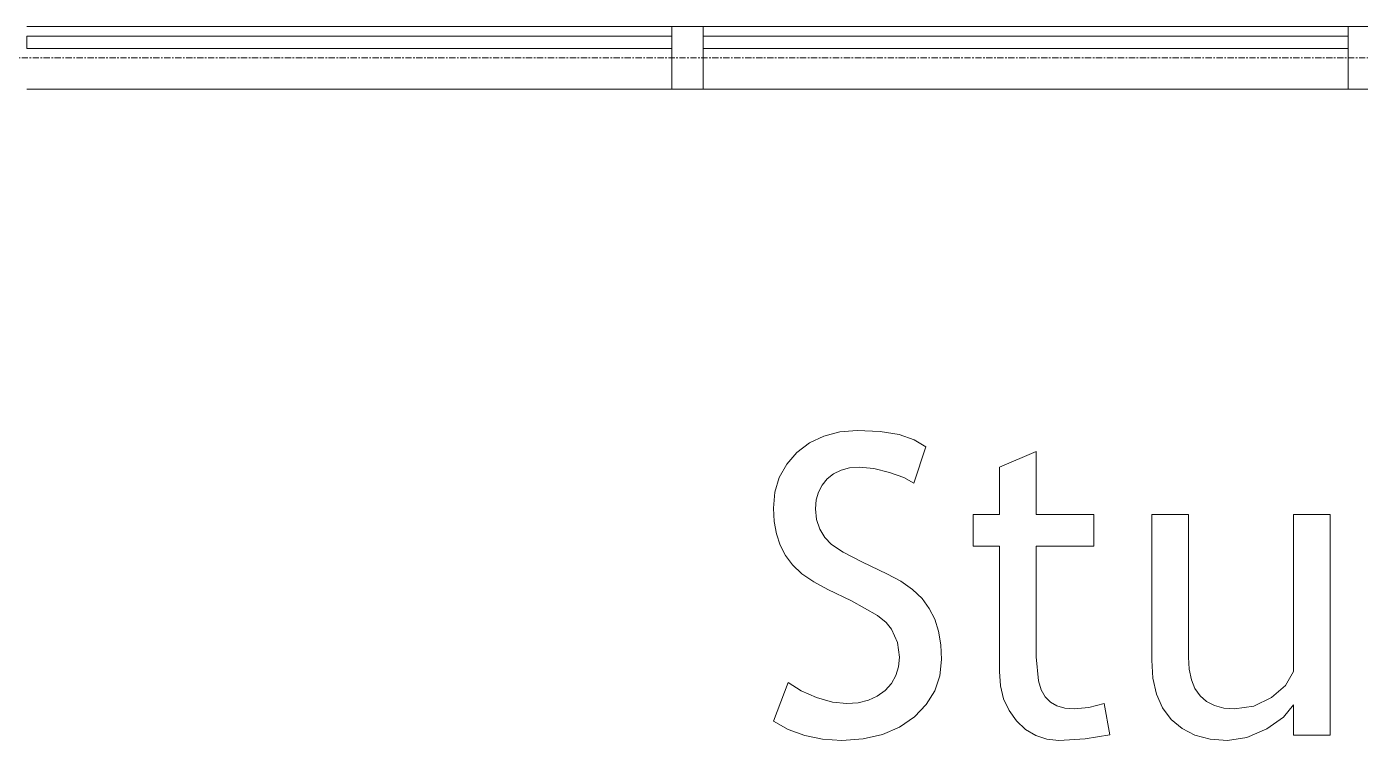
# Model space of a CAD drawing. Header units: inches. Extents: x -1714 to 6424, y -1550 to 970.
# Drawn here: x -413.6 to -307.1, y 612.7 to 669.7 of the extents above; entities that cross this region are included whole.
import ezdxf

# ---------------------------------------------------------------- set-up
doc = ezdxf.new("R2010")
doc.units = ezdxf.units.IN
doc.header["$MEASUREMENT"] = 0
doc.linetypes.add('Grid Line 1_2_', pattern=[0.875, 0.5, -0.125, 0.125, -0.125])
for name, color, linetype, lineweight in [('A-GENM', 13, 'Continuous', 9), ('A-GLAZ-CURT', 52, 'Continuous', 9), ('A-GLAZ-CWMG', 51, 'Continuous', 9), ('S-GRID', 1, 'Continuous', 9)]:
    doc.layers.add(name, color=color, linetype=linetype, lineweight=lineweight)

# ---------------------------------------------------------------- blocks, each defined once
blk = doc.blocks.new('System Panel - Glazed-1332336-L1 - Architectural')
at = {"layer": 'A-GLAZ-CURT', "lineweight": 13}
for p, q in [((25.75, 1.75), (-25.75, 1.75)), ((-25.75, 1.75), (-25.75, 0.75)), ((25.75, 0.75), (25.75, 1.75)), ((-25.75, 0.75), (25.75, 0.75))]:
    blk.add_line(p, q, dxfattribs=at)
blk = doc.blocks.new('System Panel - Glazed-1332247-L1 - Architectural')
at = {"layer": 'A-GLAZ-CURT', "lineweight": 13}
for p, q in [((25.75, 1.75), (-25.75, 1.75)), ((-25.75, 1.75), (-25.75, 0.75)), ((25.75, 0.75), (25.75, 1.75)), ((-25.75, 0.75), (25.75, 0.75))]:
    blk.add_line(p, q, dxfattribs=at)
blk = doc.blocks.new('Rectangular Mullion - 2_5_ x 5_ rectangular-1332245-L1 - Architectural')
at = {"layer": 'A-GLAZ-CWMG'}
for p, q in [((1292.65, -339.54), (1292.65, -288.04)), ((1297.65, -288.04), (1297.65, -339.54))]:
    blk.add_line(p, q, dxfattribs=at)
blk = doc.blocks.new('Rectangular Mullion - 2_5_ x 5_ rectangular-1332234-L1 - Architectural')
at = {"layer": 'A-GLAZ-CWMG', "lineweight": 20}
for p, q in [((-1.25, 2.5), (1.25, 2.5)), ((-1.25, -2.5), (-1.25, 2.5)), ((1.25, 2.5), (1.25, -2.5)), ((1.25, -2.5), (-1.25, -2.5))]:
    blk.add_line(p, q, dxfattribs=at)
blk = doc.blocks.new('Rectangular Mullion - 2_5_ x 5_ rectangular-1332330-L1 - Architectural')
at = {"layer": 'A-GLAZ-CWMG'}
for p, q in [((1292.65, -393.54), (1292.65, -342.04)), ((1297.65, -393.54), (1297.65, -342.04))]:
    blk.add_line(p, q, dxfattribs=at)

msp = doc.modelspace()

# ---------------------------------------------------------------- linework, layer by layer
at = {"layer": 'A-GENM'}
for p, q in [((-349.96906, 637.02187), (-351.10738, 636.47104)), ((-348.69764, 637.35237), (-349.96906, 637.02187)), ((-347.29312, 637.46254), (-348.69764, 637.35237)), ((-345.47722, 637.38063), (-347.29312, 637.46254)), ((-343.9611, 637.13491), (-345.47722, 637.38063)), ((-342.74476, 636.72537), (-343.9611, 637.13491)), ((-341.82821, 636.15201), (-342.74476, 636.72537)), ((-352.1126, 635.69987), (-352.93393, 634.76121)), ((-351.10738, 636.47104), (-352.1126, 635.69987)), ((-342.77179, 633.26884), (-341.82821, 636.15201)), ((-333.02144, 635.78506), (-335.95703, 634.54661)), ((-333.02144, 630.75262), (-333.02144, 635.78506)), ((-352.93393, 634.76121), (-353.5206, 633.70787)), ((-347.91174, 634.469), (-347.14241, 634.52695)), ((-347.14241, 634.52695), (-345.97522, 634.42456)), ((-335.95703, 634.54661), (-335.95703, 630.75262)), ((-353.5206, 633.70787), (-353.8726, 632.53986)), ((-350.10974, 633.10318), (-349.70122, 633.59975)), ((-349.70122, 633.59975), (-349.19114, 634.0054)), ((-349.19114, 634.0054), (-348.59464, 634.29515)), ((-348.59464, 634.29515), (-347.91174, 634.469)), ((-345.97522, 634.42456), (-344.71465, 634.11741)), ((-344.71465, 634.11741), (-343.57531, 633.7005)), ((-343.57531, 633.7005), (-342.77179, 633.26884)), ((-353.8726, 632.53986), (-353.98994, 631.25718)), ((-350.57662, 631.91224), (-350.40154, 632.54068)), ((-350.40154, 632.54068), (-350.10974, 633.10318)), ((-350.63498, 631.21786), (-350.57662, 631.91224)), ((-353.98994, 631.25718), (-353.93014, 630.19319)), ((-350.55061, 630.36028), (-350.63498, 631.21786)), ((-350.29752, 629.58297), (-350.55061, 630.36028)), ((-335.95703, 630.75262), (-338.05388, 630.75262)), ((-338.05388, 630.75262), (-338.05388, 628.2364)), ((-328.40837, 630.75262), (-333.02144, 630.75262)), ((-328.40837, 628.2364), (-328.40837, 630.75262)), ((-320.85972, 630.75262), (-323.79531, 630.75262)), ((-323.79531, 630.75262), (-323.79531, 619.13477)), ((-320.85972, 619.37066), (-320.85972, 630.75262)), ((-309.53673, 630.75262), (-312.47232, 630.75262)), ((-312.47232, 630.75262), (-312.47232, 618.21739)), ((-309.53673, 613.13909), (-309.53673, 630.75262)), ((-353.93014, 630.19319), (-353.75076, 629.20947)), ((-353.75076, 629.20947), (-353.4518, 628.30602)), ((-349.89289, 628.90641), (-350.29752, 629.58297)), ((-353.4518, 628.30602), (-353.03325, 627.48285)), ((-349.35393, 628.35107), (-349.89289, 628.90641)), ((-348.43083, 627.7556), (-349.35393, 628.35107)), ((-338.05388, 628.2364), (-335.95703, 628.2364)), ((-335.95703, 628.2364), (-335.95703, 618.21084)), ((-333.02144, 619.38377), (-333.02144, 628.2364)), ((-333.02144, 628.2364), (-328.40837, 628.2364)), ((-353.03325, 627.48285), (-352.46358, 626.72602)), ((-346.87375, 626.95863), (-348.43083, 627.7556)), ((-352.46358, 626.72602), (-351.71125, 626.0216)), ((-351.71125, 626.0216), (-350.77627, 625.36962)), ((-344.94072, 626.02816), (-346.87375, 626.95863)), ((-343.82186, 625.42019), (-344.94072, 626.02816)), ((-350.77627, 625.36962), (-349.65863, 624.77005)), ((-342.88319, 624.75612), (-343.82186, 625.42019)), ((-349.65863, 624.77005), (-347.75836, 623.87233)), ((-347.75836, 623.87233), (-345.67789, 622.69368)), ((-342.12472, 624.03595), (-342.88319, 624.75612)), ((-341.54645, 623.25966), (-342.12472, 624.03595)), ((-341.11929, 622.40065), (-341.54645, 623.25966)), ((-345.67789, 622.69368), (-344.99888, 622.13936)), ((-344.99888, 622.13936), (-344.56067, 621.60839)), ((-340.81419, 621.43229), (-341.11929, 622.40065)), ((-344.56067, 621.60839), (-344.08396, 620.52802)), ((-340.63112, 620.35458), (-340.81419, 621.43229)), ((-344.08396, 620.52802), (-343.92506, 619.36411)), ((-340.5701, 619.16753), (-340.63112, 620.35458)), ((-343.99693, 618.59069), (-344.21256, 617.88894)), ((-343.92506, 619.36411), (-343.99693, 618.59069)), ((-340.70566, 617.87195), (-340.5701, 619.16753)), ((-332.84125, 617.46056), (-333.02144, 619.38377)), ((-323.79531, 619.13477), (-323.69804, 617.68581)), ((-320.80218, 618.40158), (-320.85972, 619.37066)), ((-344.21256, 617.88894), (-344.57193, 617.25886)), ((-341.11233, 616.67834), (-340.70566, 617.87195)), ((-335.95703, 618.21084), (-335.87123, 617.07559)), ((-323.69804, 617.68581), (-323.40624, 616.41214)), ((-320.62956, 617.56172), (-320.80218, 618.40158)), ((-320.34185, 616.85106), (-320.62956, 617.56172)), ((-312.47232, 618.21739), (-313.12595, 617.10754)), ((-352.80391, 617.33279), (-353.98994, 614.25959)), ((-351.78743, 616.6767), (-352.80391, 617.33279)), ((-350.54652, 616.13693), (-351.78743, 616.6767)), ((-345.07505, 616.70045), (-345.69694, 616.2432)), ((-344.57193, 617.25886), (-345.07505, 616.70045)), ((-341.79012, 615.58671), (-341.11233, 616.67834)), ((-335.87123, 617.07559), (-335.61384, 616.04191)), ((-332.616, 616.74223), (-332.84125, 617.46056)), ((-332.30065, 616.18607), (-332.616, 616.74223)), ((-323.40624, 616.41214), (-322.91991, 615.31375)), ((-319.93907, 616.26962), (-320.34185, 616.85106)), ((-313.12595, 617.10754), (-314.23498, 616.13693)), ((-349.26465, 615.77571), (-350.54652, 616.13693)), ((-348.12531, 615.65531), (-349.26465, 615.77571)), ((-347.22207, 615.72063), (-348.12531, 615.65531)), ((-346.41261, 615.91659), (-347.22207, 615.72063)), ((-345.69694, 616.2432), (-346.41261, 615.91659)), ((-342.73903, 614.59705), (-341.79012, 615.58671)), ((-335.61384, 616.04191), (-335.18484, 615.1098)), ((-331.88538, 615.77039), (-332.30065, 616.18607)), ((-331.36035, 615.47347), (-331.88538, 615.77039)), ((-330.72556, 615.29532), (-331.36035, 615.47347)), ((-328.80809, 615.34078), (-329.98101, 615.23594)), ((-327.59585, 615.65531), (-328.80809, 615.34078)), ((-327.15026, 613.1653), (-327.59585, 615.65531)), ((-319.4212, 615.81738), (-319.93907, 616.26962)), ((-318.78826, 615.49436), (-319.4212, 615.81738)), ((-318.04023, 615.30054), (-318.78826, 615.49436)), ((-315.63889, 615.46118), (-317.17713, 615.23594)), ((-314.23498, 616.13693), (-315.63889, 615.46118)), ((-313.27256, 614.56511), (-312.47232, 615.56357)), ((-312.47232, 615.56357), (-312.47232, 613.13909)), ((-343.91482, 613.77572), (-342.73903, 614.59705)), ((-335.18484, 615.1098), (-334.58425, 614.27925)), ((-334.58425, 614.27925), (-333.85875, 613.59695)), ((-329.98101, 615.23594), (-330.72556, 615.29532)), ((-322.91991, 615.31375), (-322.23905, 614.39064)), ((-322.23905, 614.39064), (-321.37512, 613.65961)), ((-317.17713, 615.23594), (-318.04023, 615.30054)), ((-314.61176, 613.62726), (-313.27256, 614.56511)), ((-353.98994, 614.25959), (-352.80145, 613.5859)), ((-352.80145, 613.5859), (-351.49665, 613.10469)), ((-345.27327, 613.18905), (-343.91482, 613.77572)), ((-333.85875, 613.59695), (-333.05503, 613.1096)), ((-321.37512, 613.65961), (-320.3396, 613.13745)), ((-316.2016, 612.9466), (-314.61176, 613.62726)), ((-351.49665, 613.10469), (-350.07554, 612.81596)), ((-350.07554, 612.81596), (-348.53813, 612.71972)), ((-348.53813, 612.71972), (-346.81437, 612.83705)), ((-346.81437, 612.83705), (-345.27327, 613.18905)), ((-333.05503, 613.1096), (-332.17308, 612.81719)), ((-332.17308, 612.81719), (-331.21291, 612.71972)), ((-331.21291, 612.71972), (-329.09313, 612.83111)), ((-329.09313, 612.83111), (-327.15026, 613.1653)), ((-320.3396, 613.13745), (-319.13248, 612.82415)), ((-319.13248, 612.82415), (-317.75376, 612.71972)), ((-317.75376, 612.71972), (-316.2016, 612.9466)), ((-312.47232, 613.13909), (-309.53673, 613.13909))]:
    msp.add_line(p, q, dxfattribs=at)
at = {"layer": 'S-GRID', "linetype": 'Grid Line 1_2_'}
msp.add_line((-1714.24651, 667.21004), (1936.33324, 667.21004), dxfattribs=at)

# ---------------------------------------------------------------- block references
at = {"layer": 'A-GLAZ-CURT'}
for name, p in [('System Panel - Glazed-1332247-L1 - Architectural', (-387.85079, 667.21004)), ('System Panel - Glazed-1332336-L1 - Architectural', (-333.85079, 667.21004))]:
    msp.add_blockref(name, p, dxfattribs=at)
at = {"layer": 'A-GLAZ-CWMG'}
for name, rotation in [('Rectangular Mullion - 2_5_ x 5_ rectangular-1332245-L1 - Architectural', 90), ('Rectangular Mullion - 2_5_ x 5_ rectangular-1332330-L1 - Architectural', 89.99999999999982)]:
    msp.add_blockref(name, (-701.64076, -627.93917), dxfattribs=dict(at, rotation=rotation))
at = {"layer": 'A-GLAZ-CWMG', "extrusion": (0, 0, -1), "rotation": 180}
for p in [(360.85079, 667.21004), (306.85079, 667.21004)]:
    msp.add_blockref('Rectangular Mullion - 2_5_ x 5_ rectangular-1332234-L1 - Architectural', p, dxfattribs=at)

doc.saveas('drawing.dxf')
